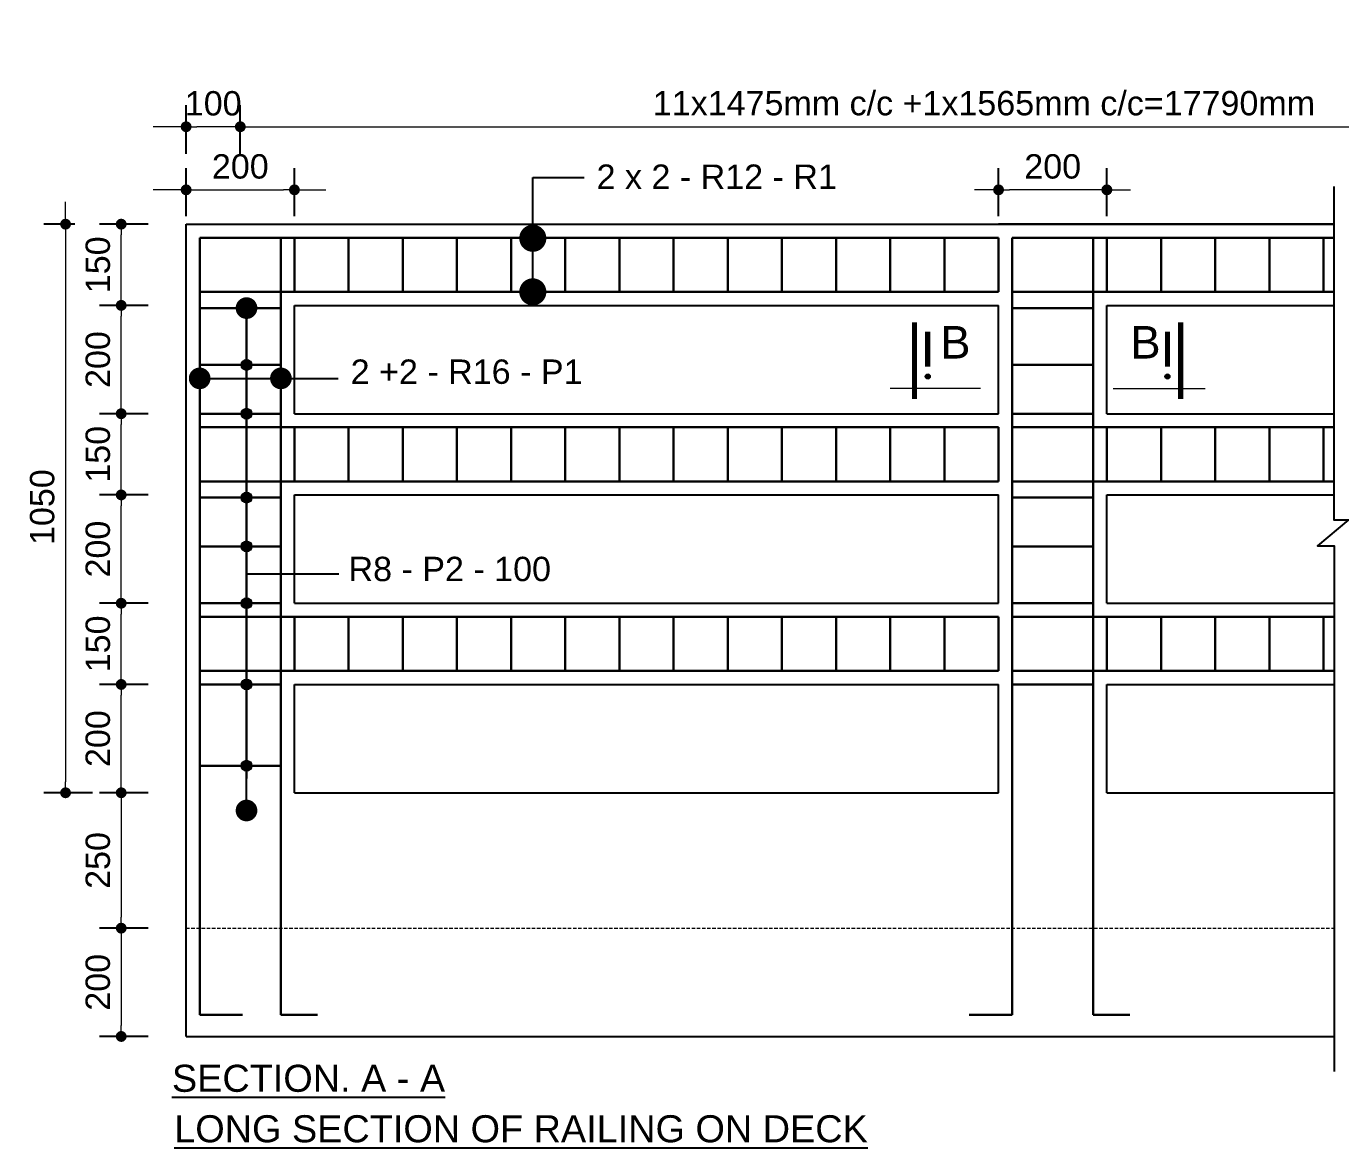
# Model space of a CAD drawing. Header units: millimetres. Extents: x 52966 to 62703, y 7652 to 27430.
# Drawn here: x 52966 to 55393, y 13383 to 15454 of the extents above; entities that cross this region are included whole.
import ezdxf

# ---------------------------------------------------------------- set-up
doc = ezdxf.new("R2010")
doc.units = ezdxf.units.MM
doc.header["$PDMODE"] = 3
doc.linetypes.add('DASHED', pattern=[19.049999999999997, 12.7, -6.35])
for name, color, linetype, lineweight in [('Ber', 12, 'Continuous', 30), ('Deck Slab', 11, 'Continuous', 25), ('Dimision', 4, 'Continuous', 18), ('Girder Line', 200, 'Continuous', 13), ('Pile', 7, 'Continuous', 20), ('Text', 7, 'Continuous', 18)]:
    doc.layers.add(name, color=color, linetype=linetype, lineweight=lineweight)
doc.styles.get("Standard").update_dxf_attribs({"font": 'arial.ttf'})
doc.dimstyles.new('ISO-25', dxfattribs={"dimtxt": 75, "dimasz": 28, "dimexe": 75, "dimexo": 45.625, "dimgap": 20, "dimtad": 1, "dimtoh": 1, "dimdec": 0, "dimtxsty": 'Standard', "dimblk": 'DOT', "dimcen": 300, "dimclrd": 256, "dimclre": 256, "dimclrt": 256, "dimadec": 0, "dimazin": 0, "dimtfac": 1, "dimtdec": 0, "dimtix": 1, "dimtmove": 0, "dimatfit": 3, "dimldrblk": 'DOT', "dimfxl": 1, "dimlwd": -1, "dimarcsym": 0})

# ---------------------------------------------------------------- blocks, each defined once
blk = doc.blocks.new('_Dot')
at = {"color": 0, "linetype": 'ByBlock', "lineweight": -2}
blk.add_line((-0.5, 0), (-1, 0), dxfattribs=at)
at = {"color": 0, "linetype": 'ByBlock', "const_width": 0.5}
blk.add_lwpolyline([(-0.25, 0, 1), (0.25, 0, 1)], format="xyb", close=True, dxfattribs=at)
blk = doc.blocks.new('*D51')
at = {"layer": 'Defpoints', "color": 0, "linetype": 'Continuous', "transparency": 16777216}
for p in [(56107.40512101039, 15268.24280925209), (53361.27633647373, 15163.21947515119), (56107.40512101039, 15151.74833931617)]:
    blk.add_point(p, dxfattribs=at)
at = {"layer": 'Dimision', "linetype": 'Continuous', "lineweight": -2, "transparency": 16777216}
for p, q in [((53361.27633647373, 15218.24280925209), (53361.27633647373, 15308.24280925209)), ((56107.40512101039, 15218.24280925209), (56107.40512101039, 15308.24280925209))]:
    blk.add_line(p, q, dxfattribs=at)
at = {"layer": 'Dimision', "linetype": 'Continuous', "transparency": 16777216}
blk.add_line((53381.27633647373, 15268.24280925209), (56087.40512101039, 15268.24280925209), dxfattribs=at)
at = {"layer": 'Dimision', "linetype": 'Continuous', "transparency": 16777216, "xscale": 20, "yscale": 20, "zscale": 20, "rotation": 180}
blk.add_blockref('_Dot', (53361.27633647373, 15268.24280925209), dxfattribs=at)
at = {"layer": 'Dimision', "linetype": 'Continuous', "transparency": 16777216, "xscale": 20, "yscale": 20, "zscale": 20}
blk.add_blockref('_Dot', (56107.40512101039, 15268.24280925209), dxfattribs=at)
at = {"layer": 'Dimision', "linetype": 'Continuous', "transparency": 16777216, "insert": (54734.34072874206, 15311.51020352222), "char_height": 45, "attachment_point": 5}
blk.add_mtext('11x1475mm c/c +1x1565mm c/c=17790mm', dxfattribs=at)
blk = doc.blocks.new('*D52')
at = {"layer": 'Defpoints', "color": 0, "linetype": 'Continuous', "transparency": 16777216}
for p in [(53461.27633647373, 15151.74833931617), (53261.27633647373, 15088.35817193936), (53461.27633647373, 15088.35817193936)]:
    blk.add_point(p, dxfattribs=at)
at = {"layer": 'Dimision', "linetype": 'Continuous', "lineweight": -2, "transparency": 16777216}
for p, q in [((53261.27633647373, 15103.35817193936), (53261.27633647373, 15191.74833931617)), ((53461.27633647373, 15103.35817193936), (53461.27633647373, 15191.74833931617))]:
    blk.add_line(p, q, dxfattribs=at)
at = {"layer": 'Dimision', "linetype": 'Continuous', "transparency": 16777216}
blk.add_line((53281.27633647373, 15151.74833931617), (53441.27633647373, 15151.74833931617), dxfattribs=at)
at = {"layer": 'Dimision', "linetype": 'Continuous', "transparency": 16777216, "xscale": 20, "yscale": 20, "zscale": 20, "rotation": 180}
blk.add_blockref('_Dot', (53261.27633647373, 15151.74833931617), dxfattribs=at)
at = {"layer": 'Dimision', "linetype": 'Continuous', "transparency": 16777216, "xscale": 20, "yscale": 20, "zscale": 20}
blk.add_blockref('_Dot', (53461.27633647373, 15151.74833931617), dxfattribs=at)
at = {"layer": 'Dimision', "linetype": 'Continuous', "transparency": 16777216, "insert": (53361.27633647373, 15194.72412376364), "char_height": 45, "attachment_point": 5}
blk.add_mtext('200', dxfattribs=at)
blk = doc.blocks.new('*D53')
at = {"layer": 'Defpoints', "color": 0, "linetype": 'Continuous', "transparency": 16777216}
for p in [(54761.27633647373, 15151.74833931617), (54761.27633647373, 15088.35817193936), (54961.27633647373, 15088.35817193936)]:
    blk.add_point(p, dxfattribs=at)
at = {"layer": 'Dimision', "linetype": 'Continuous', "lineweight": -2, "transparency": 16777216}
for p, q in [((54761.27633647373, 15103.35817193936), (54761.27633647373, 15191.74833931617)), ((54961.27633647373, 15103.35817193936), (54961.27633647373, 15191.74833931617))]:
    blk.add_line(p, q, dxfattribs=at)
at = {"layer": 'Dimision', "linetype": 'Continuous', "transparency": 16777216}
blk.add_line((54941.27633647373, 15151.74833931617), (54781.27633647373, 15151.74833931617), dxfattribs=at)
at = {"layer": 'Dimision', "linetype": 'Continuous', "transparency": 16777216, "xscale": 20, "yscale": 20, "zscale": 20, "rotation": 180}
blk.add_blockref('_Dot', (54761.27633647373, 15151.74833931617), dxfattribs=at)
at = {"layer": 'Dimision', "linetype": 'Continuous', "transparency": 16777216, "xscale": 20, "yscale": 20, "zscale": 20}
blk.add_blockref('_Dot', (54961.27633647373, 15151.74833931617), dxfattribs=at)
at = {"layer": 'Dimision', "linetype": 'Continuous', "transparency": 16777216, "insert": (54861.27633647373, 15194.72412376364), "char_height": 45, "attachment_point": 5}
blk.add_mtext('200', dxfattribs=at)
blk = doc.blocks.new('*D54')
at = {"layer": 'Defpoints', "color": 0, "linetype": 'Continuous', "transparency": 16777216}
for p in [(53101.38563883876, 15088.35817193936), (53038.63598632495, 14038.35817193936), (53461.27633647376, 14038.35817193936)]:
    blk.add_point(p, dxfattribs=at)
at = {"layer": 'Dimision', "linetype": 'Continuous', "lineweight": -2, "transparency": 16777216}
for p, q in [((53055.76063883876, 15088.35817193936), (52998.63598632495, 15088.35817193936)), ((53088.63598632495, 14038.35817193936), (52998.63598632495, 14038.35817193936))]:
    blk.add_line(p, q, dxfattribs=at)
at = {"layer": 'Dimision', "linetype": 'Continuous', "transparency": 16777216}
blk.add_line((53038.63598632495, 15068.35817193936), (53038.63598632495, 14058.35817193936), dxfattribs=at)
at = {"layer": 'Dimision', "linetype": 'Continuous', "transparency": 16777216, "xscale": 20, "yscale": 20, "zscale": 20}
for p, rotation in [((53038.63598632495, 15088.35817193936), 90), ((53038.63598632495, 14038.35817193936), 270)]:
    blk.add_blockref('_Dot', p, dxfattribs=dict(at, rotation=rotation))
at = {"layer": 'Dimision', "linetype": 'Continuous', "transparency": 16777216, "insert": (52995.66020187733, 14565.85817193936), "char_height": 45, "attachment_point": 5, "rotation": 90}
blk.add_mtext('1050', dxfattribs=at)
blk = doc.blocks.new('*D43')
at = {"layer": 'Defpoints', "color": 0, "linetype": 'Continuous', "transparency": 16777216}
for p in [(53261.27633647373, 15268.24280925209), (53261.27633647373, 15123.4758704633), (53361.27633647373, 15123.4758704633)]:
    blk.add_point(p, dxfattribs=at)
at = {"layer": 'Dimision', "linetype": 'Continuous', "lineweight": -2, "transparency": 16777216}
for p, q in [((53261.27633647373, 15218.24280925209), (53261.27633647373, 15308.24280925209)), ((53361.27633647373, 15218.24280925209), (53361.27633647373, 15308.24280925209))]:
    blk.add_line(p, q, dxfattribs=at)
at = {"layer": 'Dimision', "linetype": 'Continuous', "transparency": 16777216}
blk.add_line((53341.27633647373, 15268.24280925209), (53281.27633647373, 15268.24280925209), dxfattribs=at)
at = {"layer": 'Dimision', "linetype": 'Continuous', "transparency": 16777216, "xscale": 20, "yscale": 20, "zscale": 20, "rotation": 180}
blk.add_blockref('_Dot', (53261.27633647373, 15268.24280925209), dxfattribs=at)
at = {"layer": 'Dimision', "linetype": 'Continuous', "transparency": 16777216, "xscale": 20, "yscale": 20, "zscale": 20}
blk.add_blockref('_Dot', (53361.27633647373, 15268.24280925209), dxfattribs=at)
at = {"layer": 'Dimision', "linetype": 'Continuous', "transparency": 16777216, "insert": (53311.27633647373, 15311.21859369956), "char_height": 45, "attachment_point": 5}
blk.add_mtext('100', dxfattribs=at)
blk = doc.blocks.new('*D44')
at = {"layer": 'Defpoints', "color": 0, "linetype": 'Continuous', "transparency": 16777216}
for p in [(53141.38563883888, 14388.35817193936), (53261.27633647376, 14388.35817193936), (53261.27633647376, 14238.35817193936)]:
    blk.add_point(p, dxfattribs=at)
at = {"layer": 'Dimision', "linetype": 'Continuous', "lineweight": -2, "transparency": 16777216}
for p, q in [((53191.38563883888, 14388.35817193936), (53101.38563883888, 14388.35817193936)), ((53191.38563883888, 14238.35817193936), (53101.38563883888, 14238.35817193936))]:
    blk.add_line(p, q, dxfattribs=at)
at = {"layer": 'Dimision', "linetype": 'Continuous', "transparency": 16777216}
blk.add_line((53141.38563883888, 14258.35817193936), (53141.38563883888, 14368.35817193936), dxfattribs=at)
at = {"layer": 'Dimision', "linetype": 'Continuous', "transparency": 16777216, "xscale": 20, "yscale": 20, "zscale": 20}
for p, rotation in [((53141.38563883888, 14388.35817193936), 90), ((53141.38563883888, 14238.35817193936), 270)]:
    blk.add_blockref('_Dot', p, dxfattribs=dict(at, rotation=rotation))
at = {"layer": 'Dimision', "linetype": 'Continuous', "transparency": 16777216, "insert": (53098.40985439139, 14313.35817193934), "char_height": 45, "attachment_point": 5, "rotation": 90}
blk.add_mtext('150', dxfattribs=at)
blk = doc.blocks.new('*D45')
at = {"layer": 'Defpoints', "color": 0, "linetype": 'Continuous', "transparency": 16777216}
for p in [(53141.38563883888, 14588.35817193936), (53261.27633647376, 14588.35817193936), (53261.27633647376, 14388.35817193936)]:
    blk.add_point(p, dxfattribs=at)
at = {"layer": 'Dimision', "linetype": 'Continuous', "lineweight": -2, "transparency": 16777216}
for p, q in [((53191.38563883888, 14588.35817193936), (53101.38563883888, 14588.35817193936)), ((53191.38563883888, 14388.35817193936), (53101.38563883888, 14388.35817193936))]:
    blk.add_line(p, q, dxfattribs=at)
at = {"layer": 'Dimision', "linetype": 'Continuous', "transparency": 16777216}
blk.add_line((53141.38563883888, 14408.35817193936), (53141.38563883888, 14568.35817193936), dxfattribs=at)
at = {"layer": 'Dimision', "linetype": 'Continuous', "transparency": 16777216, "xscale": 20, "yscale": 20, "zscale": 20}
for p, rotation in [((53141.38563883888, 14588.35817193936), 90), ((53141.38563883888, 14388.35817193936), 270)]:
    blk.add_blockref('_Dot', p, dxfattribs=dict(at, rotation=rotation))
at = {"layer": 'Dimision', "linetype": 'Continuous', "transparency": 16777216, "insert": (53098.40985439139, 14488.35817193934), "char_height": 45, "attachment_point": 5, "rotation": 90}
blk.add_mtext('200', dxfattribs=at)
blk = doc.blocks.new('*D46')
at = {"layer": 'Defpoints', "color": 0, "linetype": 'Continuous', "transparency": 16777216}
for p in [(53141.38563883888, 14738.35817193936), (53261.27633647376, 14738.35817193936), (53261.27633647376, 14588.35817193936)]:
    blk.add_point(p, dxfattribs=at)
at = {"layer": 'Dimision', "linetype": 'Continuous', "lineweight": -2, "transparency": 16777216}
for p, q in [((53191.38563883888, 14738.35817193936), (53101.38563883888, 14738.35817193936)), ((53191.38563883888, 14588.35817193936), (53101.38563883888, 14588.35817193936))]:
    blk.add_line(p, q, dxfattribs=at)
at = {"layer": 'Dimision', "linetype": 'Continuous', "transparency": 16777216}
blk.add_line((53141.38563883888, 14608.35817193936), (53141.38563883888, 14718.35817193936), dxfattribs=at)
at = {"layer": 'Dimision', "linetype": 'Continuous', "transparency": 16777216, "xscale": 20, "yscale": 20, "zscale": 20}
for p, rotation in [((53141.38563883888, 14738.35817193936), 90), ((53141.38563883888, 14588.35817193936), 270)]:
    blk.add_blockref('_Dot', p, dxfattribs=dict(at, rotation=rotation))
at = {"layer": 'Dimision', "linetype": 'Continuous', "transparency": 16777216, "insert": (53098.40985439139, 14663.35817193934), "char_height": 45, "attachment_point": 5, "rotation": 90}
blk.add_mtext('150', dxfattribs=at)
blk = doc.blocks.new('*D47')
at = {"layer": 'Defpoints', "color": 0, "linetype": 'Continuous', "transparency": 16777216}
for p in [(53141.38563883888, 14938.35817193936), (53261.27633647376, 14938.35817193936), (53261.27633647376, 14738.35817193936)]:
    blk.add_point(p, dxfattribs=at)
at = {"layer": 'Dimision', "linetype": 'Continuous', "lineweight": -2, "transparency": 16777216}
for p, q in [((53191.38563883888, 14938.35817193936), (53101.38563883888, 14938.35817193936)), ((53191.38563883888, 14738.35817193936), (53101.38563883888, 14738.35817193936))]:
    blk.add_line(p, q, dxfattribs=at)
at = {"layer": 'Dimision', "linetype": 'Continuous', "transparency": 16777216}
blk.add_line((53141.38563883888, 14758.35817193936), (53141.38563883888, 14918.35817193936), dxfattribs=at)
at = {"layer": 'Dimision', "linetype": 'Continuous', "transparency": 16777216, "xscale": 20, "yscale": 20, "zscale": 20}
for p, rotation in [((53141.38563883888, 14938.35817193936), 90), ((53141.38563883888, 14738.35817193936), 270)]:
    blk.add_blockref('_Dot', p, dxfattribs=dict(at, rotation=rotation))
at = {"layer": 'Dimision', "linetype": 'Continuous', "transparency": 16777216, "insert": (53098.40985439139, 14838.35817193934), "char_height": 45, "attachment_point": 5, "rotation": 90}
blk.add_mtext('200', dxfattribs=at)
blk = doc.blocks.new('*D55')
at = {"layer": 'Defpoints', "color": 0, "linetype": 'Continuous', "transparency": 16777216}
for p in [(53141.38563883888, 15088.35817193936), (53261.27633647376, 15088.35817193936), (53261.27633647376, 14938.35817193936)]:
    blk.add_point(p, dxfattribs=at)
at = {"layer": 'Dimision', "linetype": 'Continuous', "lineweight": -2, "transparency": 16777216}
for p, q in [((53191.38563883888, 15088.35817193936), (53101.38563883888, 15088.35817193936)), ((53191.38563883888, 14938.35817193936), (53101.38563883888, 14938.35817193936))]:
    blk.add_line(p, q, dxfattribs=at)
at = {"layer": 'Dimision', "linetype": 'Continuous', "transparency": 16777216}
blk.add_line((53141.38563883888, 14958.35817193936), (53141.38563883888, 15068.35817193936), dxfattribs=at)
at = {"layer": 'Dimision', "linetype": 'Continuous', "transparency": 16777216, "xscale": 20, "yscale": 20, "zscale": 20}
for p, rotation in [((53141.38563883888, 15088.35817193936), 90), ((53141.38563883888, 14938.35817193936), 270)]:
    blk.add_blockref('_Dot', p, dxfattribs=dict(at, rotation=rotation))
at = {"layer": 'Dimision', "linetype": 'Continuous', "transparency": 16777216, "insert": (53098.40985439139, 15013.35817193934), "char_height": 45, "attachment_point": 5, "rotation": 90}
blk.add_mtext('150', dxfattribs=at)
blk = doc.blocks.new('*D49')
at = {"layer": 'Defpoints', "color": 0, "linetype": 'Continuous', "transparency": 16777216}
for p in [(53141.38563883888, 14238.35817193936), (53261.27633647376, 14238.35817193936), (53261.27633647376, 14038.35817193936)]:
    blk.add_point(p, dxfattribs=at)
at = {"layer": 'Dimision', "linetype": 'Continuous', "lineweight": -2, "transparency": 16777216}
for p, q in [((53191.38563883888, 14238.35817193936), (53101.38563883888, 14238.35817193936)), ((53191.38563883888, 14038.35817193936), (53101.38563883888, 14038.35817193936))]:
    blk.add_line(p, q, dxfattribs=at)
at = {"layer": 'Dimision', "linetype": 'Continuous', "transparency": 16777216}
blk.add_line((53141.38563883888, 14058.35817193936), (53141.38563883888, 14218.35817193936), dxfattribs=at)
at = {"layer": 'Dimision', "linetype": 'Continuous', "transparency": 16777216, "xscale": 20, "yscale": 20, "zscale": 20}
for p, rotation in [((53141.38563883888, 14238.35817193936), 90), ((53141.38563883888, 14038.35817193936), 270)]:
    blk.add_blockref('_Dot', p, dxfattribs=dict(at, rotation=rotation))
at = {"layer": 'Dimision', "linetype": 'Continuous', "transparency": 16777216, "insert": (53098.40985439139, 14138.35817193934), "char_height": 45, "attachment_point": 5, "rotation": 90}
blk.add_mtext('200', dxfattribs=at)
blk = doc.blocks.new('*D56')
at = {"layer": 'Defpoints', "color": 0, "linetype": 'Continuous', "transparency": 16777216}
for p in [(53461.27633647376, 14038.35817193936), (53141.38563883911, 13788.35817193936), (53360.68767165521, 13788.35817193936)]:
    blk.add_point(p, dxfattribs=at)
at = {"layer": 'Dimision', "linetype": 'Continuous', "lineweight": -2, "transparency": 16777216}
for p, q in [((53191.38563883911, 14038.35817193936), (53101.38563883911, 14038.35817193936)), ((53191.38563883911, 13788.35817193936), (53101.38563883911, 13788.35817193936))]:
    blk.add_line(p, q, dxfattribs=at)
at = {"layer": 'Dimision', "linetype": 'Continuous', "transparency": 16777216}
blk.add_line((53141.38563883911, 14018.35817193936), (53141.38563883911, 13808.35817193936), dxfattribs=at)
at = {"layer": 'Dimision', "linetype": 'Continuous', "transparency": 16777216, "xscale": 20, "yscale": 20, "zscale": 20}
for p, rotation in [((53141.38563883911, 14038.35817193936), 90), ((53141.38563883911, 13788.35817193936), 270)]:
    blk.add_blockref('_Dot', p, dxfattribs=dict(at, rotation=rotation))
at = {"layer": 'Dimision', "linetype": 'Continuous', "transparency": 16777216, "insert": (53098.40985439163, 13913.35817193934), "char_height": 45, "attachment_point": 5, "rotation": 90}
blk.add_mtext('250', dxfattribs=at)
blk = doc.blocks.new('*D57')
at = {"layer": 'Defpoints', "color": 0, "linetype": 'Continuous', "transparency": 16777216}
for p in [(53360.68767165521, 13788.35817193936), (53141.38563883909, 13588.35817193936), (53261.27633647375, 13588.35817193936)]:
    blk.add_point(p, dxfattribs=at)
at = {"layer": 'Dimision', "linetype": 'Continuous', "lineweight": -2, "transparency": 16777216}
for p, q in [((53191.38563883909, 13788.35817193936), (53101.38563883909, 13788.35817193936)), ((53191.38563883909, 13588.35817193936), (53101.38563883909, 13588.35817193936))]:
    blk.add_line(p, q, dxfattribs=at)
at = {"layer": 'Dimision', "linetype": 'Continuous', "transparency": 16777216}
blk.add_line((53141.38563883909, 13768.35817193936), (53141.38563883909, 13608.35817193936), dxfattribs=at)
at = {"layer": 'Dimision', "linetype": 'Continuous', "transparency": 16777216, "xscale": 20, "yscale": 20, "zscale": 20}
for p, rotation in [((53141.38563883909, 13788.35817193936), 90), ((53141.38563883909, 13588.35817193936), 270)]:
    blk.add_blockref('_Dot', p, dxfattribs=dict(at, rotation=rotation))
at = {"layer": 'Dimision', "linetype": 'Continuous', "transparency": 16777216, "insert": (53098.4098543916, 13688.35817193934), "char_height": 45, "attachment_point": 5, "rotation": 90}
blk.add_mtext('200', dxfattribs=at)

msp = doc.modelspace()

# ---------------------------------------------------------------- hatches: boundary and pattern name
at = {"layer": 'Dimision', "linetype": 'Continuous'}
h = msp.add_hatch(color=256, dxfattribs=at)
h.paths.add_polyline_path([(53382.77083285706, 14828.35817193936, 1), (53362.77083285706, 14828.35817193936)])
h.paths.add_polyline_path([(53382.77083285706, 14828.35817193936), (53362.77083285706, 14828.35817193936, 1)])
h = msp.add_hatch(color=256, dxfattribs=at)
h.paths.add_polyline_path([(53382.77083285707, 14738.35817193936, 1), (53362.77083285707, 14738.35817193936)])
h.paths.add_polyline_path([(53382.77083285707, 14738.35817193936), (53362.77083285707, 14738.35817193936, 1)])
h = msp.add_hatch(color=256, dxfattribs=at)
h.paths.add_polyline_path([(53362.77083285706, 14583.35817193936), (53382.77083285706, 14583.35817193936, 1)])
h.paths.add_polyline_path([(53382.77083285706, 14583.35817193936), (53362.77083285706, 14583.35817193936, 1)])
h = msp.add_hatch(color=256, dxfattribs=at)
h.paths.add_polyline_path([(53362.77083285706, 14493.35817193936), (53382.77083285706, 14493.35817193936, 1)])
h.paths.add_polyline_path([(53382.77083285706, 14493.35817193936), (53362.77083285706, 14493.35817193936, 1)])
h = msp.add_hatch(color=256, dxfattribs=at)
h.paths.add_polyline_path([(53362.77083285706, 14388.35817193936), (53382.77083285706, 14388.35817193936, 1)])
h.paths.add_polyline_path([(53382.77083285706, 14388.35817193936), (53362.77083285706, 14388.35817193936, 1)])
h = msp.add_hatch(color=256, dxfattribs=at)
h.paths.add_polyline_path([(53362.77083285706, 14238.35817193936), (53382.77083285706, 14238.35817193936, 1)])
h.paths.add_polyline_path([(53382.77083285706, 14238.35817193936), (53362.77083285706, 14238.35817193936, 1)])
h = msp.add_hatch(color=256, dxfattribs=at)
h.paths.add_polyline_path([(53362.77083285706, 14088.35817193941), (53382.77083285706, 14088.35817193941, 1)])
h.paths.add_polyline_path([(53382.77083285706, 14088.35817193941), (53362.77083285706, 14088.35817193941, 1)])
at = {"layer": 'Pile', "ltscale": 5}
h = msp.add_hatch(color=5, dxfattribs=at)
h.set_gradient(color1=(0, 0, 255), one_color=1, tint=1, name='CYLINDER')
h.paths.add_polyline_path([(54625.74328131188, 14807.05208430116, 1), (54635.23546881188, 14807.05208430116, 1)])
h = msp.add_hatch(color=5, dxfattribs=at)
h.set_gradient(color1=(0, 0, 255), one_color=1, tint=1, name='CYLINDER')
h.paths.add_polyline_path([(55077.84191940434, 14807.05208430102, -1), (55068.34973190434, 14807.05208430102, -1)])

# ---------------------------------------------------------------- linework, layer by layer
at = {"layer": 'Ber', "linetype": 'Continuous'}
for p, q in [((53286.27633647372, 13628.35817193933), (53286.27633647373, 15063.35817193936)), ((53286.27633647373, 15063.35817193936), (54761.27633647373, 15063.35817193936)), ((53436.27633647373, 13628.35817193933), (53436.27633647373, 15063.35817193936)), ((53461.27633647373, 14963.35817193936), (53461.27633647373, 15063.35817193936)), ((53561.27633647373, 14963.35817193936), (53561.27633647373, 15063.35817193936)), ((53661.27633647373, 14963.35817193936), (53661.27633647373, 15063.35817193936)), ((53761.27633647373, 14963.35817193936), (53761.27633647373, 15063.35817193936)), ((53861.27633647373, 14963.35817193936), (53861.27633647373, 15063.35817193936)), ((53961.27633647373, 14963.35817193936), (53961.27633647373, 15063.35817193936)), ((54061.27633647373, 14963.35817193936), (54061.27633647373, 15063.35817193936)), ((54161.27633647373, 14963.35817193936), (54161.27633647373, 15063.35817193936)), ((54261.27633647373, 14963.35817193936), (54261.27633647373, 15063.35817193936)), ((54361.27633647373, 14963.35817193936), (54361.27633647373, 15063.35817193936)), ((54461.27633647373, 14963.35817193936), (54461.27633647373, 15063.35817193936)), ((54561.27633647373, 14963.35817193936), (54561.27633647373, 15063.35817193936)), ((54561.27633647373, 14963.35817193936), (54561.27633647373, 15063.35817193936)), ((54661.27633647373, 14963.35817193936), (54661.27633647373, 15063.35817193936)), ((54761.27633647373, 14963.35817193936), (54761.27633647373, 15063.35817193936)), ((54761.27633647373, 15063.35817193936), (54761.27633647375, 15063.35817193936)), ((54786.27633647373, 15063.35817193936), (55380.46376566785, 15063.35817193936)), ((54786.27633647375, 13628.35817193933), (54786.27633647373, 15063.35817193936)), ((55380.46376566785, 15063.35817193936), (54786.27633647373, 15063.35817193936)), ((54936.27633647373, 13628.35817193933), (54936.27633647373, 15063.35817193936)), ((54961.27633647373, 14963.35817193938), (54961.27633647373, 15063.35817193936)), ((55061.27633647373, 14963.35817193938), (55061.27633647373, 15063.35817193936)), ((55161.27633647373, 14963.35817193938), (55161.27633647373, 15063.35817193936)), ((55261.27633647373, 14963.35817193938), (55261.27633647373, 15063.35817193936)), ((55361.27633647373, 14963.35817193938), (55361.27633647373, 15063.35817193936)), ((53286.27633647373, 14963.35817193936), (54761.27633647373, 14963.35817193936)), ((54761.27633647373, 14963.35817193936), (54761.27633647375, 14963.35817193936)), ((54786.27633647373, 14963.35817193938), (55380.46376566785, 14963.35817193936)), ((55380.46376566785, 14963.35817193936), (54786.27633647373, 14963.35817193936)), ((53286.27633647373, 14933.35817193936), (53436.27633647373, 14933.35817193936)), ((54786.27633647373, 14933.35817193936), (54936.27633647373, 14933.35817193936)), ((53286.27633647373, 14828.35817193936), (53436.27633647373, 14828.35817193936)), ((54786.27633647373, 14828.35817193936), (54936.27633647373, 14828.35817193936)), ((53286.27633647373, 14738.35817193936), (53436.27633647373, 14738.35817193936)), ((54786.27633647373, 14738.35817193936), (54936.27633647373, 14738.35817193936)), ((53286.27633647373, 14713.35817193936), (54661.27633647373, 14713.35817193936)), ((53461.27633647373, 14613.35817193938), (53461.27633647373, 14713.35817193936)), ((53561.27633647373, 14613.35817193938), (53561.27633647373, 14713.35817193936)), ((53661.27633647373, 14613.35817193938), (53661.27633647373, 14713.35817193936)), ((53761.27633647373, 14613.35817193938), (53761.27633647373, 14713.35817193936)), ((53861.27633647373, 14613.35817193938), (53861.27633647373, 14713.35817193936)), ((53961.27633647373, 14613.35817193938), (53961.27633647373, 14713.35817193936)), ((54061.27633647373, 14613.35817193938), (54061.27633647373, 14713.35817193936)), ((54161.27633647373, 14613.35817193938), (54161.27633647373, 14713.35817193936)), ((54261.27633647373, 14613.35817193938), (54261.27633647373, 14713.35817193936)), ((54361.27633647373, 14613.35817193938), (54361.27633647373, 14713.35817193936)), ((54461.27633647373, 14613.35817193938), (54461.27633647373, 14713.35817193936)), ((54561.27633647373, 14613.35817193938), (54561.27633647373, 14713.35817193936)), ((54661.27633647373, 14613.35817193936), (54661.27633647373, 14713.35817193936)), ((54661.27633647373, 14713.35817193938), (54761.27633647375, 14713.35817193936)), ((54761.27633647373, 14613.35817193936), (54761.27633647373, 14713.35817193936)), ((54786.27633647373, 14713.35817193938), (55380.46376566785, 14713.35817193936)), ((55380.46376566785, 14713.35817193936), (54786.27633647373, 14713.35817193936)), ((54961.27633647373, 14613.35817193936), (54961.27633647373, 14713.35817193936)), ((55061.27633647373, 14613.35817193936), (55061.27633647373, 14713.35817193936)), ((55161.27633647373, 14613.35817193936), (55161.27633647373, 14713.35817193936)), ((55261.27633647373, 14613.35817193936), (55261.27633647373, 14713.35817193936)), ((55361.27633647373, 14613.35817193936), (55361.27633647373, 14713.35817193936)), ((53286.27633647373, 14613.35817193936), (54761.27633647373, 14613.35817193936)), ((54761.27633647373, 14613.35817193936), (54761.27633647375, 14613.35817193936)), ((54786.27633647373, 14613.35817193936), (55380.46376566785, 14613.35817193936)), ((55380.46376566785, 14613.35817193936), (54786.27633647373, 14613.35817193936)), ((53286.27633647373, 14583.35817193936), (53436.27633647373, 14583.35817193936)), ((54786.27633647373, 14583.35817193936), (54936.27633647373, 14583.35817193936)), ((53286.27633647373, 14493.35817193936), (53436.27633647373, 14493.35817193936)), ((54786.27633647373, 14493.35817193936), (54936.27633647373, 14493.35817193936)), ((53286.27633647373, 14388.35817193936), (53436.27633647373, 14388.35817193936)), ((54786.27633647373, 14388.35817193936), (54936.27633647373, 14388.35817193936)), ((53286.27633647373, 14363.35817193936), (54761.27633647373, 14363.35817193936)), ((53461.27633647373, 14263.35817193936), (53461.27633647373, 14363.35817193936)), ((53561.27633647373, 14263.35817193936), (53561.27633647373, 14363.35817193936)), ((53661.27633647373, 14263.35817193936), (53661.27633647373, 14363.35817193936)), ((53761.27633647373, 14263.35817193936), (53761.27633647373, 14363.35817193936)), ((53861.27633647373, 14263.35817193936), (53861.27633647373, 14363.35817193936)), ((53961.27633647373, 14263.35817193936), (53961.27633647373, 14363.35817193936)), ((54061.27633647373, 14263.35817193936), (54061.27633647373, 14363.35817193936)), ((54161.27633647373, 14263.35817193936), (54161.27633647373, 14363.35817193936)), ((54261.27633647373, 14263.35817193936), (54261.27633647373, 14363.35817193936)), ((54361.27633647373, 14263.35817193936), (54361.27633647373, 14363.35817193936)), ((54461.27633647373, 14263.35817193936), (54461.27633647373, 14363.35817193936)), ((54561.27633647373, 14263.35817193936), (54561.27633647373, 14363.35817193936)), ((54661.27633647373, 14263.35817193936), (54661.27633647373, 14363.35817193936)), ((54761.27633647373, 14263.35817193936), (54761.27633647373, 14363.35817193936)), ((54761.27633647373, 14363.35817193936), (54761.27633647375, 14363.35817193936)), ((54786.27633647373, 14363.35817193936), (55380.73368706311, 14363.35817193936)), ((55380.73368706311, 14363.35817193936), (54786.27633647373, 14363.35817193936)), ((54961.27633647373, 14263.35817193936), (54961.27633647373, 14363.35817193936)), ((55061.27633647373, 14263.35817193936), (55061.27633647373, 14363.35817193936)), ((55161.27633647373, 14263.35817193936), (55161.27633647373, 14363.35817193936)), ((55261.27633647373, 14263.35817193936), (55261.27633647373, 14363.35817193936)), ((55361.27633647373, 14263.35817193936), (55361.27633647373, 14363.35817193936)), ((53286.27633647373, 14263.35817193936), (53436.27633647373, 14263.35817193936)), ((53436.27633647373, 14263.35817193936), (54761.27633647373, 14263.35817193936)), ((54761.27633647373, 14263.35817193936), (54761.27633647375, 14263.35817193936)), ((54786.27633647373, 14263.35817193936), (55380.73368706311, 14263.35817193936)), ((55380.73368706311, 14263.35817193938), (54786.27633647373, 14263.35817193936)), ((53286.27633647373, 14238.35817193936), (53436.27633647373, 14238.35817193936)), ((54786.27633647373, 14238.35817193936), (54936.27633647373, 14238.35817193936)), ((53286.27633647373, 14088.35817193941), (53436.27633647373, 14088.35817193941)), ((53286.27633647369, 13628.35817193936), (53365.58292740904, 13628.35817193936)), ((53436.27633647375, 13628.35817193936), (53503.98143336894, 13628.35817193938)), ((54706.9697455384, 13628.35817193936), (54786.27633647375, 13628.35817193936)), ((54936.27633647378, 13628.35817193936), (55003.98143336897, 13628.35817193938))]:
    msp.add_line(p, q, dxfattribs=at)
at = {"layer": 'Deck Slab', "linetype": 'Continuous'}
for p, q in [((53261.27633647373, 15088.35817193936), (55380.46376566785, 15088.35817193936)), ((53261.27633647373, 13588.35817193936), (53261.27633647373, 15088.35817193936)), ((55380.46376566785, 15088.35817193936), (54761.27633647375, 15088.35817193936)), ((53461.27633647373, 14738.35817193936), (53461.27633647373, 14938.35817193936)), ((53461.27633647373, 14938.35817193936), (54761.27633647373, 14938.35817193936)), ((53461.27633647373, 14938.35817193936), (54761.27633647373, 14938.35817193936)), ((54761.27633647373, 14738.35817193938), (54761.27633647373, 14938.35817193938)), ((54961.27633647373, 14738.35817193938), (54961.27633647373, 14938.35817193938)), ((54961.27633647373, 14938.35817193936), (55380.46376566785, 14938.35817193936)), ((53461.27633647373, 14738.35817193938), (54761.27633647373, 14738.35817193938)), ((53461.27633647373, 14738.35817193936), (54761.27633647373, 14738.35817193936)), ((54961.27633647373, 14738.35817193938), (55380.46376566785, 14738.35817193938)), ((53461.27633647373, 14613.35817193936), (53461.27633647373, 14713.35817193936)), ((53461.27633647373, 14388.35817193936), (53461.27633647373, 14588.35817193936)), ((53461.27633647373, 14588.35817193936), (54761.27633647373, 14588.35817193936)), ((53461.27633647373, 14588.35817193936), (54761.27633647373, 14588.35817193936)), ((54761.27633647373, 14388.35817193938), (54761.27633647373, 14588.35817193938)), ((54961.27633647373, 14388.35817193938), (54961.27633647373, 14588.35817193938)), ((54961.27633647373, 14588.35817193938), (55380.46376566785, 14588.35817193938)), ((53372.77083285706, 14442.77759558969), (53543.42159550166, 14442.77759558969)), ((53461.27633647373, 14388.35817193938), (54761.27633647373, 14388.35817193938)), ((53461.27633647373, 14388.35817193936), (54761.27633647373, 14388.35817193936)), ((54961.27633647373, 14388.35817193938), (55380.73368706311, 14388.35817193938)), ((53461.27633647373, 14263.35817193936), (53461.27633647373, 14363.35817193936)), ((53461.27633647372, 14038.35817193936), (53461.27633647373, 14238.35817193936)), ((53461.27633647373, 14238.35817193936), (54761.27633647373, 14238.35817193936)), ((53461.27633647373, 14238.35817193936), (54761.27633647373, 14238.35817193936)), ((54761.27633647373, 14038.35817193936), (54761.27633647373, 14238.35817193938)), ((54961.27633647373, 14038.3581719393), (54961.27633647373, 14238.35817193936)), ((54961.27633647373, 14238.35817193936), (55380.73368706311, 14238.35817193936)), ((53461.27633647373, 14038.35817193936), (54761.27633647373, 14038.35817193936)), ((54961.27633647373, 14038.35817193936), (55380.73368706311, 14038.35817193936)), ((53261.27633647373, 13588.35817193936), (55380.73368706311, 13588.35817193936))]:
    msp.add_line(p, q, dxfattribs=at)
msp.add_lwpolyline([(55380.46376566785, 15157.99930739975), (55380.46376566785, 14542.37651869069), (55407.7057852279, 14542.37651869069), (55350.35136522456, 14494.17505514315), (55380.73368706311, 14494.17505514315), (55380.73368706311, 13523.45763142051)], dxfattribs=at)
msp.add_circle((53372.77083285706, 14909.33563776955), 3.637978807091713e-12, dxfattribs=at)
at = {"layer": 'Dimision', "linetype": 'Continuous'}
for p, q in [((53261.27633647373, 15268.24280925209), (53200.44604748627, 15268.24280925209)), ((53261.27633647373, 15151.74833931617), (53200.44604748627, 15151.74833931617)), ((53461.27633647373, 15151.74833931617), (53518.99270187218, 15151.74833931617)), ((54761.27633647373, 15151.74833931617), (54716.88357425496, 15151.74833931617)), ((54961.27633647373, 15151.74833931617), (55005.19837972755, 15151.74833931617)), ((53038.63598632481, 15088.35817193936), (53038.63598632481, 15129.33051183843))]:
    msp.add_line(p, q, dxfattribs=at)
for centre in [(53372.77083285706, 14828.35817193936), (53372.77083285707, 14738.35817193936), (53372.77083285706, 14583.35817193936), (53372.77083285706, 14493.35817193936), (53372.77083285706, 14388.35817193936), (53372.77083285706, 14238.35817193936), (53372.77083285706, 14088.35817193941)]:
    msp.add_circle(centre, 10, dxfattribs=at)
at = {"layer": 'Girder Line', "linetype": 'DASHED', "ltscale": 0.5}
msp.add_line((53261.27633647373, 13788.35817193936), (55380.73368706311, 13788.35817193937), dxfattribs=at)
at = {"layer": 'Pile', "ltscale": 5}
for p, q in [((54728.24875852051, 14784.6337756188), (54560.90295083553, 14784.6337756188)), ((54972.93038513798, 14784.63377561871), (55142.68224988069, 14784.63377561865))]:
    msp.add_line(p, q, dxfattribs=at)
for points, const_width in [([(54606.02938054469, 14765.59628998488), (54606.02938054469, 14907.16901657739)], 9.4921875), ([(55097.5558201715, 14765.59628998477), (55097.55582017155, 14907.16901657727)], 9.492187500000004), ([(54630.48937506188, 14825.3458317178), (54630.48937506188, 14890.09537345069)], 9.4921875), ([(55073.09582565434, 14825.34583171768), (55073.09582565435, 14890.09537345057)], 9.492187500000004)]:
    msp.add_lwpolyline(points, dxfattribs=dict(at, const_width=const_width))
for centre in [(54630.48937506188, 14807.05208430116), (55073.09582565434, 14807.05208430102)]:
    msp.add_circle(centre, 4.74609375, dxfattribs=at)

# ---------------------------------------------------------------- texts
at = {"layer": 'Deck Slab', "linetype": 'Continuous', "char_height": 50, "attachment_point": 1}
for s, insert in [('{\\LSECTION. A - A}', (53235.02538418522, 13536.13860599194)), ('{\\LLONG SECTION OF RAILING ON DECK }', (53239.31246758296, 13442.92920266157))]:
    msp.add_mtext(s, dxfattribs=dict(at, insert=insert))
at = {"layer": 'Girder Line'}
msp.add_text('B', height=60, dxfattribs=at).set_placement((54653.63877433405, 14840.22874906193))
msp.add_text('B', height=60, rotation=359.9999999999766, dxfattribs=at).set_placement((55004.63946867413, 14840.22874906185))
at = {"layer": 'Text', "linetype": 'Continuous', "char_height": 45, "attachment_point": 1}
for s, insert in [('2 x 2 - R12 - R1', (54019.12414496799, 15198.52587658464)), ('2 +2 - R16 - P1', (53565.13294963993, 14838.46909387794)), ('R8 - P2 - 100 ', (53561.0942097012, 14474.141778394))]:
    msp.add_mtext(s, dxfattribs=dict(at, insert=insert))

# ---------------------------------------------------------------- dimensions: what is measured, and where the dimension line sits
at = {"layer": 'Dimision', "linetype": 'Continuous'}
dim = msp.add_linear_dim(base=(56107.40512101039, 15268.24280925209), p1=(53361.27633647373, 15163.21947515119), p2=(56107.40512101039, 15151.74833931617), text='11x1475mm c/c +1x1565mm c/c=17790mm', dimstyle='ISO-25', override={"dimtxt": 45, "dimasz": 20, "dimexe": 40, "dimtmove": 1, "dimfxl": 50, "dimfxlon": 1}, dxfattribs=at)
dim.commit()
dim.dimension.update_dxf_attribs({"geometry": '*D51', "text_midpoint": (54734.34072874206, 15311.51020352222)})
dim = msp.add_linear_dim(base=(53261.27633647373, 15268.24280925209), p1=(53361.27633647373, 15123.4758704633), p2=(53261.27633647373, 15123.4758704633), dimstyle='ISO-25', override={"dimtxt": 45, "dimasz": 20, "dimexe": 40, "dimtmove": 1, "dimfxl": 50, "dimfxlon": 1}, dxfattribs=at)
dim.commit()
dim.dimension.update_dxf_attribs({"geometry": '*D43', "text_midpoint": (53311.27633647373, 15268.24280925209), "dimtype": 160})
for base, p1, p2, picture, middle in [((53461.27633647373, 15151.74833931617), (53261.27633647373, 15088.35817193936), (53461.27633647373, 15088.35817193936), '*D52', (53361.27633647373, 15194.72412376364)), ((54761.27633647373, 15151.74833931617), (54961.27633647373, 15088.35817193936), (54761.27633647373, 15088.35817193936), '*D53', (54861.27633647373, 15194.72412376364))]:
    dim = msp.add_linear_dim(base=base, p1=p1, p2=p2, dimstyle='ISO-25', override={"dimtxt": 45, "dimasz": 20, "dimexe": 40, "dimexo": 15, "dimtmove": 1}, dxfattribs=at)
    dim.commit()
    dim.dimension.update_dxf_attribs({"geometry": picture, "text_midpoint": middle})
dim = msp.add_linear_dim(base=(53038.63598632495, 14038.35817193936), p1=(53101.38563883874, 15088.35817193936), p2=(53461.27633647373, 14038.35817193936), angle=90, dimstyle='ISO-25', override={"dimtxt": 45, "dimasz": 20, "dimexe": 40, "dimtmove": 1, "dimfxl": 50, "dimfxlon": 1}, dxfattribs=at)
dim.commit()
dim.dimension.update_dxf_attribs({"geometry": '*D54', "text_midpoint": (53038.63598632481, 14565.85817193936), "dimtype": 160})
for base, p1, p2, picture, middle in [((53141.38563883888, 15088.35817193936), (53261.27633647373, 14938.35817193936), (53261.27633647373, 15088.35817193936), '*D55', (53098.40985439139, 15013.35817193934)), ((53141.38563883888, 14938.35817193936), (53261.27633647373, 14738.35817193936), (53261.27633647373, 14938.35817193936), '*D47', (53098.40985439139, 14838.35817193934)), ((53141.38563883888, 14738.35817193936), (53261.27633647373, 14588.35817193936), (53261.27633647373, 14738.35817193936), '*D46', (53098.40985439139, 14663.35817193934)), ((53141.38563883888, 14588.35817193936), (53261.27633647373, 14388.35817193936), (53261.27633647373, 14588.35817193936), '*D45', (53098.40985439139, 14488.35817193934)), ((53141.38563883888, 14388.35817193936), (53261.27633647373, 14238.35817193936), (53261.27633647373, 14388.35817193936), '*D44', (53098.40985439139, 14313.35817193934)), ((53141.38563883888, 14238.35817193936), (53261.27633647373, 14038.35817193936), (53261.27633647373, 14238.35817193936), '*D49', (53098.40985439139, 14138.35817193934)), ((53141.38563883911, 13788.35817193936), (53461.27633647373, 14038.35817193936), (53360.68767165519, 13788.35817193936), '*D56', (53098.40985439163, 13913.35817193934)), ((53141.38563883909, 13588.35817193936), (53360.68767165519, 13788.35817193936), (53261.27633647373, 13588.35817193936), '*D57', (53098.4098543916, 13688.35817193934))]:
    dim = msp.add_linear_dim(base=base, p1=p1, p2=p2, angle=90, dimstyle='ISO-25', override={"dimtxt": 45, "dimasz": 20, "dimexe": 40, "dimtmove": 1, "dimfxl": 50, "dimfxlon": 1}, dxfattribs=at)
    dim.commit()
    dim.dimension.update_dxf_attribs({"geometry": picture, "text_midpoint": middle})

# ---------------------------------------------------------------- leaders
at = {"layer": 'Deck Slab', "linetype": 'Continuous'}
for points, override in [([(53901.36155187961, 14963.35817193936), (53901.36155187961, 15174.81381596855), (53995.95651122859, 15174.81381596855)], {"dimasz": 50, "dimtad": 0}), ([(53901.3615518796, 15062.27417134962), (53901.3615518796, 15174.81381596855), (53995.95651122859, 15174.81381596855)], {"dimasz": 50, "dimtad": 0}), ([(53372.77083285706, 14933.35817193936), (53372.77083285706, 14064.57674500885)], {"dimasz": 40, "dimtad": 0}), ([(53372.77083285706, 14005.60212977338), (53372.77083285706, 14933.35817193936)], {"dimasz": 40, "dimtad": 0}), ([(53286.27633647373, 14803.58906275095), (53541.96531590052, 14803.58906275095)], {"dimasz": 40, "dimgap": 15, "dimtad": 0}), ([(53436.27633647373, 14803.58906275095), (53541.96531590052, 14803.58906275095)], {"dimasz": 40, "dimgap": 15, "dimtad": 0})]:
    msp.add_leader(points, dimstyle='ISO-25', override=override, dxfattribs=at)

doc.saveas('drawing.dxf')
